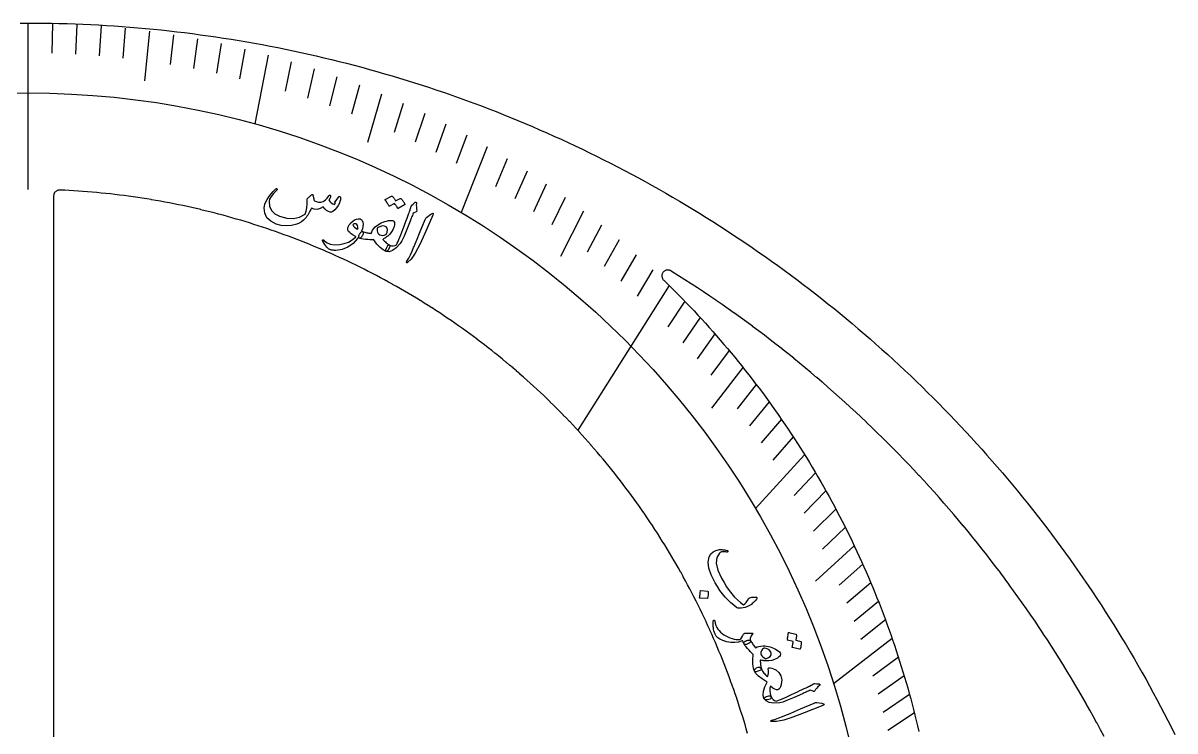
# Model space of a CAD drawing. Header units: millimetres. Extents: x -54 to 54, y -54 to 54.
# Drawn here: x -0.21 to 48.38, y 24.13 to 54 of the extents above; entities that cross this region are included whole.
import ezdxf

# ---------------------------------------------------------------- set-up
doc = ezdxf.new("R2010")
doc.units = ezdxf.units.MM
for name, color, linetype in [('CUT_INNER', 6, 'Continuous'), ('CUT_OUTER', 1, 'Continuous'), ('ENGRAVE', 7, 'Continuous'), ('ENGRAVE_FINE', 8, 'Continuous'), ('TEXT', 5, 'Continuous')]:
    doc.layers.add(name, color=color, linetype=linetype)

msp = doc.modelspace()

# ---------------------------------------------------------------- linework, layer by layer
at = {"layer": 'CUT_INNER'}
for points in [[(30.3539, 24.0326), (30.301, 24.2172), (30.3006, 24.2186), (30.2465, 24.4029), (30.2461, 24.4044), (30.1909, 24.5883), (30.1904, 24.5898), (30.1341, 24.7734), (30.1337, 24.7749), (30.0762, 24.9581), (30.0758, 24.9596), (30.0172, 25.1425), (30.0167, 25.144), (29.9571, 25.3265), (29.9566, 25.328), (29.8958, 25.5101), (29.8953, 25.5116), (29.8334, 25.6934), (29.8329, 25.6948), (29.7698, 25.8762), (29.7693, 25.8777), (29.7052, 26.0587), (29.7047, 26.0602), (29.6394, 26.2408), (29.6389, 26.2422), (29.5725, 26.4224), (29.572, 26.4239), (29.5045, 26.6037), (29.504, 26.6051), (29.4354, 26.7845), (29.4349, 26.7859), (29.3652, 26.9649), (29.3646, 26.9663), (29.2939, 27.1449), (29.2933, 27.1463), (29.2214, 27.3244), (29.2209, 27.3258), (29.1479, 27.5035), (29.1473, 27.5049), (29.0733, 27.6821), (29.0727, 27.6835), (28.9976, 27.8603), (28.997, 27.8617), (28.9208, 28.0379), (28.9201, 28.0394), (28.8429, 28.2152), (28.8422, 28.2166), (28.7639, 28.3919), (28.7632, 28.3933), (28.6838, 28.5681), (28.6832, 28.5695), (28.6027, 28.7439), (28.602, 28.7453), (28.5204, 28.9192), (28.5198, 28.9205), (28.4371, 29.0939), (28.4365, 29.0953), (28.3528, 29.2681), (28.3521, 29.2695), (28.2673, 29.4418), (28.2666, 29.4432), (28.1808, 29.615), (28.1801, 29.6164), (28.0933, 29.7877), (28.0926, 29.789), (28.0046, 29.9598), (28.0039, 29.9611), (27.915, 30.1313), (27.9142, 30.1327), (27.8242, 30.3023), (27.8235, 30.3037), (27.7325, 30.4728), (27.7317, 30.4741), (27.6396, 30.6427), (27.6389, 30.644), (27.5458, 30.812), (27.545, 30.8133), (27.4509, 30.9807), (27.4501, 30.982), (27.355, 31.1488), (27.3542, 31.1502), (27.258, 31.3164), (27.2572, 31.3177), (27.16, 31.4833), (27.1592, 31.4847), (27.061, 31.6497), (27.0602, 31.651), (26.961, 31.8154), (26.9602, 31.8167), (26.8599, 31.9806), (26.8591, 31.9819), (26.7579, 32.145), (26.7571, 32.1464), (26.6548, 32.3089), (26.654, 32.3102), (26.5508, 32.4722), (26.5499, 32.4734), (26.4457, 32.6347), (26.4449, 32.636), (26.3396, 32.7967), (26.3388, 32.798), (26.2326, 32.958), (26.2317, 32.9593), (26.1246, 33.1186), (26.1237, 33.1199), (26.0155, 33.2786), (26.0147, 33.2798), (25.9055, 33.4379), (25.9047, 33.4391), (25.7946, 33.5965), (25.7937, 33.5977), (25.6826, 33.7544), (25.6817, 33.7557), (25.5697, 33.9116), (25.5688, 33.9129), (25.4558, 34.0682), (25.4549, 34.0694), (25.341, 34.224), (25.3401, 34.2253), (25.2252, 34.3792), (25.2243, 34.3804), (25.1084, 34.5336), (25.1075, 34.5348), (24.9908, 34.6873), (24.9898, 34.6885), (24.8721, 34.8403), (24.8712, 34.8415), (24.7526, 34.9925), (24.7516, 34.9937), (24.6321, 35.144), (24.6311, 35.1452), (24.5107, 35.2948), (24.5097, 35.296), (24.3883, 35.4448), (24.3873, 35.446), (24.2651, 35.5941), (24.2641, 35.5953), (24.1409, 35.7426), (24.1399, 35.7438), (24.0158, 35.8903), (24.0148, 35.8915), (23.8898, 36.0373), (23.8888, 36.0385), (23.7629, 36.1835), (23.7619, 36.1847), (23.6351, 36.3289), (23.6341, 36.3301), (23.5065, 36.4736), (23.5054, 36.4747), (23.3769, 36.6174), (23.3759, 36.6185), (23.2465, 36.7604), (23.2454, 36.7616), (23.1151, 36.9027), (23.1141, 36.9038), (22.983, 37.0441), (22.9819, 37.0452), (22.8499, 37.1847), (22.8489, 37.1858), (22.716, 37.3245), (22.7149, 37.3256), (22.5812, 37.4635), (22.5802, 37.4646), (22.4456, 37.6016), (22.4445, 37.6027), (22.3092, 37.7389), (22.3081, 37.74), (22.1719, 37.8754), (22.1708, 37.8765), (22.0337, 38.011), (22.0326, 38.0121), (21.8948, 38.1458), (21.8937, 38.1468), (21.755, 38.2797), (21.7539, 38.2808), (21.6144, 38.4128), (21.6133, 38.4138), (21.4729, 38.5449), (21.4718, 38.546), (21.3307, 38.6763), (21.3296, 38.6773), (21.1877, 38.8067), (21.1865, 38.8077), (21.0439, 38.9363), (21.0427, 38.9373), (20.8992, 39.065), (20.8981, 39.066), (20.7538, 39.1927), (20.7527, 39.1938), (20.6076, 39.3196), (20.6065, 39.3206), (20.4607, 39.4456), (20.4595, 39.4466), (20.3129, 39.5707), (20.3118, 39.5717), (20.1644, 39.6949), (20.1632, 39.6959), (20.0152, 39.8182), (20.014, 39.8192), (19.8652, 39.9405), (19.864, 39.9415), (19.7144, 40.062), (19.7132, 40.0629), (19.5629, 40.1825), (19.5617, 40.1834), (19.4106, 40.302), (19.4094, 40.303), (19.2577, 40.4207), (19.2565, 40.4216), (19.104, 40.5384), (19.1028, 40.5393), (18.9496, 40.6551), (18.9483, 40.656), (18.7944, 40.7709), (18.7932, 40.7718), (18.6386, 40.8857), (18.6374, 40.8867), (18.482, 40.9996), (18.4808, 41.0005), (18.3248, 41.1126), (18.3236, 41.1134), (18.1669, 41.2245), (18.1656, 41.2254), (18.0083, 41.3355), (18.007, 41.3364), (17.849, 41.4455), (17.8477, 41.4464), (17.689, 41.5545), (17.6878, 41.5554), (17.5284, 41.6626), (17.5271, 41.6634), (17.3671, 41.7696), (17.3658, 41.7705), (17.2052, 41.8757), (17.2039, 41.8765), (17.0426, 41.9808), (17.0413, 41.9816), (16.8794, 42.0848), (16.8781, 42.0857), (16.7155, 42.1879), (16.7142, 42.1887), (16.551, 42.29), (16.5497, 42.2908), (16.3859, 42.391), (16.3846, 42.3918), (16.2202, 42.4911), (16.2188, 42.4918), (16.0538, 42.5901), (16.0525, 42.5909), (15.8869, 42.6881), (15.8855, 42.6888), (15.7193, 42.785), (15.718, 42.7858), (15.5512, 42.881), (15.5499, 42.8817), (15.3825, 42.9759), (15.3811, 42.9766), (15.2132, 43.0697), (15.2118, 43.0705), (15.0433, 43.1626), (15.0419, 43.1633), (14.8728, 43.2544), (14.8715, 43.2551), (14.7018, 43.3451), (14.7005, 43.3458), (14.5303, 43.4348), (14.5289, 43.4355), (14.3582, 43.5234), (14.3568, 43.5241), (14.1855, 43.611), (14.1842, 43.6117), (14.0124, 43.6975), (14.011, 43.6982), (13.8387, 43.7829), (13.8373, 43.7836), (13.6644, 43.8673), (13.6631, 43.868), (13.4897, 43.9506), (13.4883, 43.9513), (13.3144, 44.0328), (13.3131, 44.0335), (13.1387, 44.114), (13.1373, 44.1146), (12.9625, 44.1941), (12.9611, 44.1947), (12.7857, 44.2731), (12.7843, 44.2737), (12.6085, 44.351), (12.6071, 44.3516), (12.4308, 44.4278), (12.4294, 44.4284), (12.2527, 44.5035), (12.2513, 44.5041), (12.074, 44.5782), (12.0726, 44.5788), (11.895, 44.6517), (11.8936, 44.6523), (11.7155, 44.7241), (11.714, 44.7247), (11.5355, 44.7955), (11.5341, 44.796), (11.3551, 44.8657), (11.3537, 44.8663), (11.1743, 44.9348), (11.1728, 44.9354), (10.993, 45.0028), (10.9916, 45.0034), (10.8114, 45.0697), (10.8099, 45.0703), (10.6293, 45.1355), (10.6279, 45.136), (10.4468, 45.2002), (10.4454, 45.2007), (10.264, 45.2637), (10.2625, 45.2642), (10.0807, 45.3261), (10.0793, 45.3266), (9.8971, 45.3874), (9.8957, 45.3879), (9.7131, 45.4476), (9.7117, 45.448), (9.5288, 45.5066), (9.5273, 45.5071), (9.344, 45.5645), (9.3426, 45.565), (9.159, 45.6213), (9.1575, 45.6217), (8.9736, 45.6769), (8.9721, 45.6773), (8.7878, 45.7314), (8.7863, 45.7318), (8.6017, 45.7848), (8.6002, 45.7852), (8.4153, 45.837), (8.4138, 45.8374), (8.2286, 45.888), (8.2271, 45.8884), (8.0415, 45.9379), (8.0401, 45.9383), (7.8542, 45.9867), (7.8527, 45.9871), (7.6666, 46.0343), (7.6651, 46.0347), (7.4786, 46.0808), (7.4771, 46.0812), (7.2904, 46.1261), (7.2889, 46.1265), (7.102, 46.1703), (7.1005, 46.1706), (6.9132, 46.2133), (6.9117, 46.2136), (6.7242, 46.2551), (6.7227, 46.2554), (6.5349, 46.2958), (6.5334, 46.2961), (6.3454, 46.3353), (6.3439, 46.3356), (6.1557, 46.3736), (6.1542, 46.3739), (5.9657, 46.4108), (5.9642, 46.4111), (5.7755, 46.4468), (5.774, 46.4471), (5.5851, 46.4817), (5.5836, 46.482), (5.3945, 46.5154), (5.3929, 46.5157), (5.2036, 46.5479), (5.2021, 46.5482), (5.0126, 46.5792), (5.0111, 46.5795), (4.8214, 46.6094), (4.8199, 46.6097), (4.63, 46.6384), (4.6285, 46.6386), (4.4384, 46.6662), (4.4369, 46.6665), (4.2467, 46.6929), (4.2451, 46.6931), (4.0548, 46.7183), (4.0532, 46.7185), (3.8627, 46.7426), (3.8612, 46.7428), (3.6705, 46.7658), (3.669, 46.7659), (3.4782, 46.7877), (3.4767, 46.7879), (3.2857, 46.8084), (3.2842, 46.8086), (3.0931, 46.828), (3.0916, 46.8282), (2.9004, 46.8464), (2.8989, 46.8465), (2.7076, 46.8636), (2.7061, 46.8637), (2.5147, 46.8796), (2.5131, 46.8797), (2.3217, 46.8945), (2.3201, 46.8946), (2.1286, 46.9081), (2.127, 46.9082), (1.9354, 46.9206), (1.9339, 46.9207), (1.7421, 46.9319), (1.7406, 46.9319), (1.5488, 46.942), (1.5473, 46.942), (1.3554, 46.9509), (1.3539, 46.9509), (1.34, 46.9515), (1.3148, 46.9512), (1.2898, 46.9484), (1.2652, 46.9431), (1.2413, 46.9354), (1.2182, 46.9253), (1.1963, 46.913), (1.1758, 46.8985), (1.1568, 46.882), (1.1395, 46.8636), (1.1242, 46.8437), (1.111, 46.8223), (1.1, 46.7997), (1.0913, 46.776), (1.085, 46.7517), (1.0813, 46.7268), (1.08, 46.7017), (1.08, 18.1273)], [(45.3897, 23.9053), (45.2429, 24.182), (45.2422, 24.1833), (45.0937, 24.4591), (45.093, 24.4605), (44.9428, 24.7354), (44.942, 24.7367), (44.7901, 25.0107), (44.7894, 25.012), (44.6358, 25.285), (44.6351, 25.2863), (44.4799, 25.5584), (44.4791, 25.5597), (44.3222, 25.8309), (44.3214, 25.8322), (44.1629, 26.1023), (44.1621, 26.1036), (44.0019, 26.3728), (44.0011, 26.3741), (43.8392, 26.6423), (43.8384, 26.6436), (43.6749, 26.9108), (43.6741, 26.9121), (43.509, 27.1783), (43.5082, 27.1796), (43.3414, 27.4447), (43.3406, 27.446), (43.1722, 27.7101), (43.1714, 27.7114), (43.0013, 27.9745), (43.0005, 27.9758), (42.8289, 28.2379), (42.828, 28.2391), (42.6548, 28.5001), (42.654, 28.5014), (42.4791, 28.7613), (42.4783, 28.7626), (42.3019, 29.0214), (42.301, 29.0227), (42.123, 29.2804), (42.1221, 29.2817), (41.9425, 29.5383), (41.9417, 29.5396), (41.7605, 29.7951), (41.7596, 29.7964), (41.5769, 30.0508), (41.576, 30.0521), (41.3917, 30.3054), (41.3908, 30.3066), (41.205, 30.5588), (41.2041, 30.56), (41.0167, 30.811), (41.0158, 30.8122), (40.8269, 31.0621), (40.826, 31.0633), (40.6355, 31.312), (40.6346, 31.3132), (40.4426, 31.5608), (40.4417, 31.562), (40.2482, 31.8083), (40.2473, 31.8095), (40.0523, 32.0547), (40.0513, 32.0559), (39.8549, 32.2998), (39.8539, 32.301), (39.6559, 32.5438), (39.6549, 32.545), (39.4555, 32.7865), (39.4545, 32.7877), (39.2536, 33.028), (39.2526, 33.0291), (39.0502, 33.2682), (39.0492, 33.2694), (38.8453, 33.5072), (38.8443, 33.5083), (38.639, 33.7449), (38.638, 33.7461), (38.4312, 33.9814), (38.4302, 33.9825), (38.222, 34.2165), (38.221, 34.2177), (38.0113, 34.4504), (38.0103, 34.4515), (37.7992, 34.683), (37.7982, 34.6841), (37.5857, 34.9143), (37.5846, 34.9154), (37.3707, 35.1442), (37.3697, 35.1453), (37.1544, 35.3729), (37.1533, 35.374), (36.9367, 35.6002), (36.9356, 35.6013), (36.7175, 35.8262), (36.7165, 35.8272), (36.497, 36.0508), (36.4959, 36.0519), (36.2751, 36.274), (36.274, 36.2751), (36.0519, 36.4959), (36.0508, 36.497), (35.8272, 36.7165), (35.8262, 36.7175), (35.6013, 36.9356), (35.6002, 36.9367), (35.374, 37.1533), (35.3729, 37.1544), (35.1453, 37.3697), (35.1442, 37.3707), (34.9154, 37.5846), (34.9143, 37.5857), (34.6841, 37.7982), (34.683, 37.7992), (34.4515, 38.0103), (34.4504, 38.0113), (34.2177, 38.221), (34.2165, 38.222), (33.9825, 38.4302), (33.9814, 38.4312), (33.7461, 38.638), (33.7449, 38.639), (33.5083, 38.8443), (33.5072, 38.8453), (33.2694, 39.0492), (33.2682, 39.0502), (33.0291, 39.2526), (33.028, 39.2536), (32.7877, 39.4545), (32.7865, 39.4555), (32.545, 39.6549), (32.5438, 39.6559), (32.301, 39.8539), (32.2998, 39.8549), (32.0559, 40.0513), (32.0547, 40.0523), (31.8095, 40.2473), (31.8083, 40.2482), (31.562, 40.4417), (31.5608, 40.4426), (31.3132, 40.6346), (31.312, 40.6355), (31.0633, 40.826), (31.0621, 40.8269), (30.8122, 41.0158), (30.811, 41.0167), (30.56, 41.2041), (30.5588, 41.205), (30.3066, 41.3908), (30.3054, 41.3917), (30.0521, 41.576), (30.0508, 41.5769), (29.7964, 41.7596), (29.7951, 41.7605), (29.5396, 41.9417), (29.5383, 41.9425), (29.2817, 42.1221), (29.2804, 42.123), (29.0227, 42.301), (29.0214, 42.3019), (28.7626, 42.4783), (28.7613, 42.4791), (28.5014, 42.654), (28.5001, 42.6548), (28.2391, 42.828), (28.2379, 42.8289), (27.9758, 43.0005), (27.9745, 43.0013), (27.7114, 43.1714), (27.7101, 43.1722), (27.446, 43.3406), (27.4447, 43.3414), (27.1796, 43.5082), (27.1783, 43.509), (27.122, 43.5439), (27.1007, 43.5557), (27.0783, 43.5654), (27.0551, 43.5729), (27.0313, 43.5781), (27.0071, 43.5809), (26.9827, 43.5813), (26.9584, 43.5794), (26.9344, 43.5751), (26.9109, 43.5685), (26.8882, 43.5597), (26.8664, 43.5487), (26.8459, 43.5356), (26.8267, 43.5206), (26.809, 43.5037), (26.7931, 43.4853), (26.7791, 43.4653), (26.767, 43.4441), (26.7571, 43.4219), (26.7494, 43.3987), (26.744, 43.375), (26.7409, 43.3508), (26.7403, 43.3264), (26.7419, 43.3021), (26.746, 43.278), (26.7523, 43.2545), (26.761, 43.2317), (26.7718, 43.2098), (26.7847, 43.1891), (26.7995, 43.1698), (26.8162, 43.152), (26.9352, 43.0365), (27.1041, 42.8707), (27.272, 42.7039), (27.4388, 42.536), (27.6046, 42.3672), (27.7694, 42.1973), (27.9331, 42.0264), (28.0957, 41.8545), (28.2573, 41.6816), (28.4179, 41.5077), (28.5773, 41.3329), (28.7357, 41.157), (28.8931, 40.9802), (29.0493, 40.8025), (29.2044, 40.6237), (29.3584, 40.4441), (29.5114, 40.2635), (29.6632, 40.0819), (29.8139, 39.8994), (29.9635, 39.716), (30.1119, 39.5317), (30.2592, 39.3465), (30.4054, 39.1604), (30.5504, 38.9734), (30.6943, 38.7855), (30.837, 38.5967), (30.9786, 38.4071), (31.119, 38.2166), (31.2582, 38.0252), (31.3963, 37.833), (31.5331, 37.6399), (31.6688, 37.446), (31.8033, 37.2513), (31.9366, 37.0557), (32.0687, 36.8594), (32.1995, 36.6622), (32.3292, 36.4642), (32.4577, 36.2654), (32.5849, 36.0659), (32.7109, 35.8656), (32.8357, 35.6645), (32.9592, 35.4626), (33.0815, 35.26), (33.2025, 35.0566), (33.3223, 34.8526), (33.4409, 34.6477), (33.5581, 34.4422), (33.6742, 34.2359), (33.7889, 34.0289), (33.9024, 33.8213), (34.0146, 33.6129), (34.1255, 33.4038), (34.2352, 33.1941), (34.3435, 32.9837), (34.4506, 32.7727), (34.5563, 32.5609), (34.6608, 32.3486), (34.7639, 32.1356), (34.8658, 31.922), (34.9663, 31.7077), (35.0655, 31.4929), (35.1634, 31.2774), (35.26, 31.0614), (35.3552, 30.8447), (35.4491, 30.6275), (35.5417, 30.4097), (35.633, 30.1913), (35.7229, 29.9724), (35.8114, 29.7529), (35.8986, 29.5329), (35.9845, 29.3124), (36.069, 29.0913), (36.1521, 28.8698), (36.2339, 28.6477), (36.3143, 28.4251), (36.3933, 28.2021), (36.471, 27.9785), (36.5473, 27.7545), (36.6223, 27.53), (36.6958, 27.3051), (36.768, 27.0797), (36.8388, 26.8539), (36.9082, 26.6276), (36.9762, 26.4009), (37.0428, 26.1738), (37.108, 25.9464), (37.1718, 25.7185), (37.2342, 25.4902), (37.2953, 25.2615), (37.3549, 25.0325), (37.4131, 24.8031), (37.4699, 24.5734), (37.5253, 24.3433), (37.5793, 24.1129)]]:
    msp.add_lwpolyline(points, dxfattribs=at)
at = {"layer": 'CUT_OUTER'}
msp.add_lwpolyline([(-0.3313, 53.999), (0, 54), (0.3313, 53.999), (0.6627, 53.9959), (0.994, 53.9909), (1.3031, 53.9842), (1.3245, 53.9838), (1.6557, 53.9746), (1.9868, 53.9634), (2.3179, 53.9502), (2.6489, 53.935), (2.9798, 53.9177), (3.3106, 53.8984), (3.6412, 53.8771), (3.9717, 53.8537), (4.3021, 53.8284), (4.6323, 53.8009), (4.9623, 53.7715), (5.2922, 53.74), (5.6218, 53.7066), (5.9512, 53.6711), (6.2804, 53.6335), (6.6094, 53.594), (6.9381, 53.5524), (7.2666, 53.5088), (7.5948, 53.4632), (7.9227, 53.4156), (8.2503, 53.366), (8.5776, 53.3144), (8.9046, 53.2608), (9.2312, 53.2051), (9.5575, 53.1475), (9.8834, 53.0878), (10.209, 53.0262), (10.5341, 52.9626), (10.8589, 52.8969), (11.1833, 52.8293), (11.5072, 52.7597), (11.8307, 52.6881), (12.1538, 52.6145), (12.4764, 52.5389), (12.7985, 52.4614), (13.1202, 52.3819), (13.4414, 52.3004), (13.762, 52.2169), (14.0821, 52.1315), (14.4018, 52.0441), (14.7208, 51.9548), (15.0393, 51.8635), (15.3573, 51.7702), (15.6746, 51.675), (15.9914, 51.5778), (16.3076, 51.4788), (16.6232, 51.3777), (16.9381, 51.2748), (17.2524, 51.1699), (17.566, 51.063), (17.879, 50.9543), (18.1913, 50.8436), (18.503, 50.7311), (18.8139, 50.6166), (19.1241, 50.5002), (19.4336, 50.3819), (19.7424, 50.2617), (20.0504, 50.1396), (20.3577, 50.0156), (20.6642, 49.8898), (20.9699, 49.7621), (21.2749, 49.6324), (21.579, 49.501), (21.8823, 49.3676), (22.1848, 49.2324), (22.4865, 49.0954), (22.7873, 48.9565), (23.0873, 48.8157), (23.3864, 48.6732), (23.6846, 48.5288), (23.9819, 48.3825), (24.2783, 48.2345), (24.5738, 48.0846), (24.8684, 47.9329), (25.1621, 47.7794), (25.4547, 47.6241), (25.7465, 47.467), (26.0373, 47.3082), (26.327, 47.1475), (26.6158, 46.9851), (26.9036, 46.8209), (27.1904, 46.6549), (27.4762, 46.4872), (27.7609, 46.3177), (28.0446, 46.1465), (28.3272, 45.9736), (28.6087, 45.7989), (28.8892, 45.6225), (29.1686, 45.4444), (29.4469, 45.2645), (29.7241, 45.083), (30.0002, 44.8998), (30.2751, 44.7149), (30.5489, 44.5283), (30.8215, 44.34), (31.093, 44.15), (31.3633, 43.9584), (31.6325, 43.7651), (31.9004, 43.5702), (32.1671, 43.3737), (32.4327, 43.1755), (32.697, 42.9757), (32.9601, 42.7742), (33.2219, 42.5712), (33.4825, 42.3665), (33.7418, 42.1603), (33.9999, 41.9525), (34.2566, 41.743), (34.5121, 41.5321), (34.7663, 41.3195), (35.0192, 41.1054), (35.2708, 40.8898), (35.521, 40.6726), (35.7699, 40.4539), (36.0174, 40.2336), (36.2636, 40.0119), (36.5084, 39.7886), (36.7519, 39.5638), (36.994, 39.3376), (37.2346, 39.1099), (37.4739, 38.8807), (37.7118, 38.65), (37.9482, 38.4179), (38.1832, 38.1843), (38.4168, 37.9493), (38.6489, 37.7129), (38.8796, 37.475), (39.1088, 37.2357), (39.3366, 36.9951), (39.5628, 36.753), (39.7876, 36.5096), (40.0108, 36.2647), (40.2326, 36.0186), (40.4529, 35.771), (40.6716, 35.5221), (40.8888, 35.2719), (41.1044, 35.0204), (41.3185, 34.7675), (41.5311, 34.5133), (41.7421, 34.2578), (41.9515, 34.0011), (42.1593, 33.743), (42.3656, 33.4837), (42.5702, 33.2231), (42.7733, 32.9613), (42.9747, 32.6982), (43.1746, 32.4339), (43.3728, 32.1684), (43.5693, 31.9016), (43.7642, 31.6337), (43.9575, 31.3646), (44.1491, 31.0943), (44.3391, 30.8228), (44.5274, 30.5501), (44.714, 30.2764), (44.8989, 30.0014), (45.0822, 29.7254), (45.2637, 29.4482), (45.4436, 29.1699), (45.6217, 28.8905), (45.7981, 28.61), (45.9728, 28.3285), (46.1457, 28.0459), (46.317, 27.7622), (46.4864, 27.4775), (46.6541, 27.1917), (46.8201, 26.905), (46.9843, 26.6172), (47.1468, 26.3284), (47.3074, 26.0386), (47.4663, 25.7478), (47.6234, 25.4561), (47.7787, 25.1634), (47.9322, 24.8698), (48.0839, 24.5752), (48.2338, 24.2797), (48.3818, 23.9833)], dxfattribs=at)
at = {"layer": 'ENGRAVE'}
for points in [[(0, 54), (0, 46.98)], [(10.1289, 52.6462), (9.5702, 49.7419)], [(19.3731, 48.7815), (18.2717, 46.0083)], [(27.0442, 42.9297), (23.1938, 36.8176)], [(32.7621, 35.7833), (30.6874, 33.5173)], [(36.4524, 28.0325), (33.9764, 26.1285)]]:
    msp.add_lwpolyline(points, dxfattribs=at)
msp.add_circle((0, 15.4308), 35.6208, dxfattribs=at)
at = {"layer": 'ENGRAVE_FINE'}
for points in [[(1.0282, 53.9863), (1.0041, 52.7229)], [(2.0555, 53.9452), (2.0074, 52.6824)], [(3.0809, 53.8768), (3.0087, 52.6149)], [(4.1035, 53.7811), (4.0073, 52.5205)], [(5.1223, 53.6583), (4.922, 51.5603)], [(6.1365, 53.5087), (5.9924, 52.252)], [(7.1452, 53.3324), (6.9771, 52.0781)], [(8.1474, 53.1297), (7.9555, 51.8783)], [(9.1422, 52.9008), (8.9265, 51.6527)], [(11.1066, 52.3662), (10.8435, 51.1257)], [(12.0744, 52.0613), (11.7877, 50.8251)], [(13.0316, 51.7318), (12.7214, 50.5003)], [(13.9774, 51.3782), (13.6438, 50.1519)], [(14.9111, 51.0011), (14.3161, 48.9661)], [(15.8319, 50.6009), (15.4517, 49.3859)], [(16.7391, 50.1783), (16.3359, 48.9695)], [(17.6321, 49.7337), (17.2059, 48.5316)], [(18.5103, 49.2679), (18.0613, 48.0728)], [(20.2198, 48.275), (19.7255, 47.0948)], [(21.05, 47.7492), (20.5333, 46.5771)], [(21.8632, 47.2047), (21.3243, 46.041)], [(22.659, 46.6422), (22.0979, 45.4873)], [(23.4368, 46.0625), (22.4647, 44.1519)], [(24.1962, 45.4662), (23.5915, 44.3298)], [(24.937, 44.854), (24.3107, 43.7274)], [(25.6588, 44.2268), (25.0111, 43.1103)], [(26.3613, 43.5851), (25.6924, 42.4791)], [(27.7074, 42.2614), (26.9967, 41.1774)], [(28.3505, 41.5809), (27.6192, 40.5084)], [(28.9735, 40.889), (28.2219, 39.8282)], [(29.5762, 40.1862), (28.8044, 39.1376)], [(30.1585, 39.4734), (28.838, 37.7452)], [(30.7203, 38.7513), (29.909, 37.7279)], [(31.2615, 38.0206), (30.4308, 37.0102)], [(31.7823, 37.2819), (30.9324, 36.2849)], [(32.2824, 36.5359), (31.4137, 35.5526)], [(33.2213, 35.0248), (32.3155, 34.0699)], [(33.6601, 34.2611), (32.7362, 33.3207)], [(34.0786, 33.4926), (33.1369, 32.5671)], [(34.477, 32.7201), (33.5177, 31.8097)], [(34.8553, 31.9441), (33.2259, 30.4509)], [(35.2137, 31.1653), (34.2203, 30.2861)], [(35.5524, 30.3842), (34.5423, 29.5209)], [(35.8717, 29.6014), (34.8452, 28.7543)], [(36.1716, 28.8173), (35.1291, 27.9868)], [(36.7144, 27.2476), (35.6408, 26.4508)], [(36.9577, 26.4629), (35.8691, 25.6834)], [(37.1827, 25.679), (36.0793, 24.917)], [(37.3896, 24.8963), (36.2718, 24.152)]]:
    msp.add_lwpolyline(points, dxfattribs=at)
at = {"layer": 'TEXT'}
for points in [[(13.1069, 46.6623), (13.1182, 46.6737), (13.1295, 46.6805), (13.1407, 46.6827), (13.1519, 46.6802), (13.1646, 46.6731), (13.174, 46.6636), (13.1801, 46.6518), (13.1828, 46.6377), (13.1844, 46.591), (13.1768, 46.537), (13.16, 46.4759), (13.1341, 46.4075), (13.0806, 46.3006), (13.0158, 46.205), (12.9396, 46.1205), (12.8524, 46.0471), (12.8265, 46.0315), (12.8013, 46.0216), (12.7766, 46.0174), (12.7525, 46.019), (12.6741, 46.0458), (12.5974, 46.0933), (12.5221, 46.1614), (12.4482, 46.2503), (12.3246, 46.173), (12.2017, 46.1377), (12.079, 46.1445), (11.9563, 46.1931), (11.9263, 46.1279), (11.8956, 46.0659), (11.8641, 46.0072), (11.832, 45.9517), (11.7989, 45.8991), (11.7649, 45.8488), (11.7298, 45.8011), (11.6937, 45.7557), (11.6204, 45.677), (11.5369, 45.6103), (11.4433, 45.5556), (11.3396, 45.5126), (11.115, 45.456), (10.8945, 45.4383), (10.6774, 45.4595), (10.4629, 45.5196), (10.2376, 45.6344), (10.0792, 45.7854), (9.9872, 45.9738), (9.962, 46.2001), (9.9728, 46.2751), (9.998, 46.3598), (10.0376, 46.4541), (10.0919, 46.5579), (10.161, 46.6685), (10.2443, 46.7798), (10.342, 46.8916), (10.4542, 47.004), (10.4625, 47.0106), (10.4711, 47.0145), (10.4802, 47.0155), (10.4897, 47.0137), (10.4985, 47.0099), (10.5055, 47.0048), (10.5108, 46.9986), (10.5144, 46.9911), (10.5153, 46.9817), (10.5136, 46.9726), (10.5094, 46.9639), (10.5026, 46.9557), (10.3573, 46.805), (10.2536, 46.6758), (10.1911, 46.5683), (10.1692, 46.4827), (10.1883, 46.2719), (10.2685, 46.0965), (10.4098, 45.9557), (10.6123, 45.8488), (10.9173, 45.7628), (11.1976, 45.7487), (11.4547, 45.8073), (11.6894, 45.9393), (11.7376, 46.0668), (11.7685, 46.2091), (11.7818, 46.3663), (11.7771, 46.5384), (11.7751, 46.5564), (11.776, 46.5715), (11.7799, 46.5836), (11.7868, 46.5928), (11.8173, 46.6218), (11.8463, 46.6488), (11.8736, 46.674), (11.8993, 46.6972), (11.9233, 46.7182), (11.9454, 46.7365), (11.9655, 46.7521), (11.9838, 46.765), (11.9932, 46.7698), (12.0013, 46.7701), (12.0082, 46.7659), (12.0138, 46.7572), (12.0161, 46.7513), (12.0191, 46.7424), (12.0228, 46.7305), (12.0272, 46.7156), (12.0318, 46.6979), (12.0363, 46.6775), (12.0407, 46.6545), (12.045, 46.6287), (12.0544, 46.5786), (12.0641, 46.5412), (12.0741, 46.5163), (12.0844, 46.5041), (12.1642, 46.465), (12.2521, 46.4466), (12.3482, 46.4489), (12.4529, 46.4718), (12.4977, 46.4968), (12.5517, 46.5455), (12.615, 46.618), (12.6875, 46.7141), (12.6945, 46.7232), (12.7032, 46.7297), (12.7136, 46.7337), (12.7259, 46.7352), (12.7367, 46.7349), (12.7462, 46.7324), (12.7543, 46.7278), (12.761, 46.7209), (12.7652, 46.6963), (12.7547, 46.6574), (12.7295, 46.6044), (12.6898, 46.5372), (12.7379, 46.472), (12.7957, 46.4184), (12.8632, 46.3762), (12.9405, 46.3454), (12.9491, 46.3687), (12.9539, 46.3885), (12.9549, 46.4049), (12.9522, 46.4178), (12.9482, 46.4305), (12.9474, 46.4419), (12.9497, 46.4519), (12.9552, 46.4607)], [(15.7034, 46.6016), (15.7093, 46.6034), (15.716, 46.6029), (15.7236, 46.6), (15.7319, 46.5948), (15.7576, 46.5678), (15.7816, 46.5402), (15.8041, 46.5119), (15.8249, 46.4829), (15.8442, 46.453), (15.8621, 46.4219), (15.8787, 46.3896), (15.8938, 46.3561), (15.8955, 46.3473), (15.8943, 46.3396), (15.8901, 46.3329), (15.8829, 46.3273), (15.6144, 46.1746), (15.6088, 46.1736), (15.6027, 46.1767), (15.5962, 46.1838), (15.5892, 46.195), (15.5852, 46.204), (15.5779, 46.2174), (15.5673, 46.235), (15.5534, 46.2569), (15.5361, 46.2833), (15.5153, 46.3145), (15.491, 46.3506), (15.4631, 46.3915), (15.254, 46.2717), (15.2457, 46.2689), (15.238, 46.271), (15.2307, 46.2782), (15.224, 46.2903), (15.2181, 46.3007), (15.2086, 46.3168), (15.1955, 46.3384), (15.1787, 46.3655), (15.1579, 46.3985), (15.1325, 46.4373), (15.1026, 46.4821), (15.0682, 46.5328), (15.0655, 46.5398), (15.0655, 46.5454), (15.0683, 46.5497), (15.0739, 46.5527), (15.3386, 46.6995), (15.3445, 46.7013), (15.3512, 46.7009), (15.3588, 46.6981), (15.3672, 46.693), (15.3898, 46.6716), (15.411, 46.6492), (15.4307, 46.6259), (15.4489, 46.6016), (15.4657, 46.5765), (15.4812, 46.5509), (15.4954, 46.5248), (15.5083, 46.498)], [(16.1963, 46.3215), (16.2433, 46.3594), (16.2804, 46.3896), (16.3074, 46.4121), (16.3243, 46.4269), (16.336, 46.4359), (16.3476, 46.4406), (16.359, 46.441), (16.3702, 46.4373), (16.3809, 46.4293), (16.3876, 46.4185), (16.3903, 46.405), (16.3891, 46.3889), (16.3812, 46.3106), (16.3818, 46.2361), (16.3906, 46.1652), (16.4079, 46.098), (16.4117, 46.0774), (16.4063, 46.0593), (16.3917, 46.0438), (16.3679, 46.0308), (16.2497, 45.9745), (16.2322, 45.9304), (16.2151, 45.8871), (16.1984, 45.8445), (16.1821, 45.8026), (16.1662, 45.7616), (16.1507, 45.7213), (16.1355, 45.6817), (16.1208, 45.6429), (15.9834, 45.284), (15.8682, 45.0075), (15.7758, 44.8133), (15.7066, 44.701), (15.5377, 44.5206), (15.3818, 44.4037), (15.2387, 44.3504), (15.108, 44.3607), (15.1051, 44.3623), (15.1021, 44.3638), (15.0992, 44.3653), (15.0962, 44.3669), (15.0875, 44.393), (15.0964, 44.4376), (15.123, 44.5009), (15.1672, 44.5827), (15.1858, 44.6118), (15.2058, 44.6296), (15.227, 44.6363), (15.2495, 44.6317), (15.3331, 44.6073), (15.4106, 44.6018), (15.482, 44.6151), (15.5475, 44.6474), (15.5784, 44.7116), (15.6118, 44.7854), (15.6477, 44.869), (15.686, 44.9623), (15.7268, 45.0649), (15.77, 45.1763), (15.8156, 45.2966), (15.8635, 45.4257), (15.9114, 45.5521), (15.9541, 45.666), (15.9914, 45.7672), (16.0235, 45.8559), (16.0508, 45.9318), (16.0736, 45.9946), (16.0921, 46.0444), (16.1062, 46.0811), (16.1648, 46.269), (16.1726, 46.2865), (16.1805, 46.301), (16.1884, 46.3127), (16.1963, 46.3215)], [(13.9044, 44.9168), (13.7151, 44.6968), (13.499, 44.5392), (13.2564, 44.4431), (12.9869, 44.4078), (12.9516, 44.4077), (12.9172, 44.4087), (12.8838, 44.4109), (12.8514, 44.4142), (12.8203, 44.4189), (12.7907, 44.4249), (12.7626, 44.4323), (12.736, 44.4411), (12.6764, 44.4785), (12.6069, 44.5501), (12.5271, 44.6559), (12.4366, 44.7958), (12.4281, 44.8139), (12.4251, 44.8293), (12.4275, 44.8418), (12.4354, 44.8516), (12.4462, 44.8572), (12.4572, 44.8572), (12.4685, 44.8514), (12.4801, 44.8401), (12.5935, 44.7388), (12.7417, 44.6749), (12.9254, 44.6478), (13.1452, 44.6569), (13.3391, 44.6938), (13.5166, 44.7593), (13.6778, 44.8539), (13.8226, 44.9777), (13.8247, 44.9836), (13.825, 44.9888), (13.8237, 44.9934), (13.8208, 44.9973), (13.7196, 45.0519), (13.6365, 45.1052), (13.5717, 45.1573), (13.525, 45.2084), (13.4975, 45.267), (13.4932, 45.3328), (13.5123, 45.4057), (13.5549, 45.4857), (13.5615, 45.4959), (13.5686, 45.5061), (13.5762, 45.5163), (13.5843, 45.5265), (13.593, 45.5369), (13.6022, 45.5477), (13.6122, 45.559), (13.6228, 45.5706), (13.699, 45.6426), (13.7763, 45.6959), (13.8546, 45.7304), (13.9339, 45.7461), (14.0056, 45.7415), (14.0613, 45.7153), (14.1008, 45.6674), (14.124, 45.598), (14.1325, 45.5124), (14.126, 45.4207), (14.1048, 45.3227), (14.0689, 45.2185), (14.075, 45.2158), (14.0809, 45.2133), (14.0867, 45.2111), (14.0925, 45.2092), (14.0982, 45.2074), (14.104, 45.2052), (14.11, 45.2027), (14.116, 45.2), (14.1344, 45.1858), (14.1441, 45.165), (14.145, 45.1376), (14.1371, 45.1035), (14.1237, 45.0682), (14.1068, 45.0341), (14.0863, 45.0013), (14.0623, 44.9698), (14.038, 44.9435), (14.0168, 44.9265), (13.9986, 44.9189), (13.9836, 44.9207), (13.9263, 44.9478), (13.9233, 44.9424), (13.9187, 44.9354), (13.9123, 44.9269), (13.9044, 44.9168)], [(16.9897, 45.9312), (17.0501, 45.9695), (17.0849, 45.9754), (17.0939, 45.9489), (17.0771, 45.8902), (16.7399, 45.1251), (16.5299, 44.657), (16.338, 44.2968), (16.1656, 44.0436), (16.0131, 43.897), (15.9954, 43.888), (15.9825, 43.885), (15.9744, 43.8881), (15.9712, 43.8972), (15.971, 43.9088), (15.9736, 43.9221), (15.9793, 43.9372), (15.9878, 43.9541), (16.0597, 44.0824), (16.1301, 44.2219), (16.1989, 44.3724), (16.266, 44.5341), (16.2843, 44.5759), (16.3324, 44.6896), (16.4101, 44.8752), (16.5172, 45.1329), (16.7481, 45.7079), (16.7624, 45.7374), (16.7785, 45.7629), (16.7965, 45.7845), (16.8164, 45.8021)], [(13.9203, 45.3295), (13.9144, 45.4008), (13.8977, 45.457), (13.8701, 45.498), (13.8317, 45.5239), (13.8039, 45.5287), (13.7771, 45.5284), (13.7511, 45.523), (13.7262, 45.5125), (13.7164, 45.5053), (13.7109, 45.4952), (13.7096, 45.4822), (13.7125, 45.4664), (13.7314, 45.4239), (13.7683, 45.3839), (13.8234, 45.3461), (13.8966, 45.3105), (13.9049, 45.3085), (13.9117, 45.311), (13.9168, 45.318), (13.9203, 45.3295)], [(15.4116, 45.6528), (15.4159, 45.6504), (15.4199, 45.6481), (15.4233, 45.6457), (15.4262, 45.6434), (15.4289, 45.641), (15.4314, 45.6383), (15.4339, 45.6355), (15.4362, 45.6325), (15.4559, 45.5879), (15.4641, 45.5371), (15.4609, 45.4803), (15.4462, 45.4175), (15.3996, 45.2984), (15.3383, 45.1912), (15.2626, 45.0958), (15.1724, 45.012), (15.1491, 44.9934), (15.125, 44.9752), (15.1002, 44.9574), (15.0747, 44.94), (15.0484, 44.9229), (15.0213, 44.9061), (14.9936, 44.8898), (14.9651, 44.8738), (15.0029, 44.8347), (15.0399, 44.798), (15.0763, 44.7637), (15.112, 44.7318), (15.147, 44.7026), (15.1817, 44.6761), (15.2158, 44.6525), (15.2495, 44.6317), (15.2605, 44.62), (15.2635, 44.6004), (15.2587, 44.573), (15.2459, 44.5378), (15.2067, 44.4521), (15.1707, 44.3941), (15.1378, 44.3636), (15.108, 44.3607), (14.9816, 44.4273), (14.8525, 44.5309), (14.7202, 44.6713), (14.5838, 44.8486), (14.5088, 44.8496), (14.4268, 44.854), (14.3377, 44.8616), (14.2415, 44.8724), (14.1465, 44.8853), (14.0714, 44.8977), (14.016, 44.91), (13.9805, 44.9221), (13.9656, 44.9344), (13.9569, 44.954), (13.9544, 44.981), (13.9582, 45.0153), (13.9623, 45.0341), (13.9677, 45.0522), (13.9745, 45.0696), (13.9825, 45.0865), (13.9915, 45.1029), (14.0011, 45.119), (14.0113, 45.1349), (14.022, 45.1505), (14.0458, 45.1773), (14.0686, 45.1942), (14.0905, 45.2012), (14.1115, 45.1984), (14.1588, 45.1857), (14.2052, 45.174), (14.2507, 45.1634), (14.2954, 45.1538), (14.3395, 45.1452), (14.3836, 45.1372), (14.4276, 45.1299), (14.4715, 45.1233), (14.4992, 45.1946), (14.5381, 45.2637), (14.5882, 45.3307), (14.6496, 45.3954), (14.7065, 45.444), (14.7669, 45.4883), (14.8309, 45.5285), (14.8985, 45.5645), (14.9701, 45.5961), (15.046, 45.6231), (15.1264, 45.6453), (15.2112, 45.6629), (15.2745, 45.6709), (15.329, 45.6719), (15.3747, 45.6658), (15.4116, 45.6528)], [(15.1104, 45.4017), (15.0367, 45.4338), (14.9548, 45.4408), (14.8648, 45.4227), (14.767, 45.3794), (14.7445, 45.3602), (14.7316, 45.3287), (14.7282, 45.2849), (14.7344, 45.2288), (14.7505, 45.1711), (14.7741, 45.1238), (14.8051, 45.087), (14.8437, 45.0606), (14.8928, 45.0452), (14.9524, 45.043), (15.0224, 45.054), (15.1032, 45.0779), (15.1505, 45.1816), (15.1675, 45.2701), (15.1542, 45.3435), (15.1104, 45.4017)], [(30.7403, 29.7243), (30.7241, 29.6912), (30.7043, 29.6586), (30.681, 29.6265), (30.6542, 29.595), (30.6241, 29.5641), (30.5907, 29.5339), (30.5543, 29.5045), (30.5147, 29.4757), (30.4323, 29.4242), (30.3468, 29.3815), (30.2581, 29.3478), (30.1663, 29.3228), (30.0804, 29.3093), (30.0063, 29.3086), (29.9441, 29.3207), (29.8937, 29.3456), (29.7678, 29.4398), (29.6453, 29.5442), (29.5261, 29.6589), (29.4101, 29.7838), (29.2975, 29.9192), (29.1885, 30.0652), (29.083, 30.2219), (28.9807, 30.3893), (28.8141, 30.716), (28.7177, 31.0061), (28.6928, 31.2614), (28.7403, 31.4829), (28.8076, 31.6012), (28.9011, 31.691), (29.0209, 31.7521), (29.1673, 31.784), (29.2015, 31.7862), (29.2374, 31.7866), (29.2751, 31.7852), (29.3144, 31.782), (29.3555, 31.777), (29.3982, 31.7703), (29.4427, 31.7617), (29.4889, 31.7513), (29.5027, 31.7469), (29.5134, 31.7402), (29.521, 31.7314), (29.5254, 31.7203), (29.5266, 31.7119), (29.525, 31.7034), (29.5205, 31.6948), (29.5132, 31.6861), (29.5054, 31.6796), (29.4965, 31.6759), (29.4865, 31.6751), (29.4755, 31.6771), (29.431, 31.6861), (29.3868, 31.6918), (29.343, 31.6943), (29.2996, 31.6934), (29.2607, 31.6877), (29.2261, 31.677), (29.1957, 31.6614), (29.1695, 31.6407), (29.0529, 31.4548), (29.03, 31.2158), (29.0995, 30.9232), (29.2595, 30.5749), (29.3629, 30.3915), (29.4692, 30.2205), (29.5788, 30.0619), (29.6917, 29.9156), (29.8082, 29.7814), (29.9288, 29.659), (30.0534, 29.5486), (30.1823, 29.4499), (30.24, 29.4922), (30.2969, 29.5539), (30.3531, 29.6353), (30.4083, 29.7365), (30.4155, 29.7422), (30.4307, 29.7489), (30.4538, 29.7565), (30.485, 29.765), (30.4886, 29.765), (30.4915, 29.7652), (30.4939, 29.7656), (30.4957, 29.7662), (30.5397, 29.7745), (30.5905, 29.7802), (30.6481, 29.7834), (30.7125, 29.7839), (30.7337, 29.7807), (30.7454, 29.7697), (30.7476, 29.7509), (30.7403, 29.7243)], [(28.6707, 30.026), (28.6764, 30.0243), (28.6813, 30.0203), (28.6854, 30.0141), (28.6887, 30.0057), (28.6937, 29.9367), (28.6916, 29.8683), (28.6823, 29.8006), (28.666, 29.7336), (28.6622, 29.726), (28.6571, 29.721), (28.6507, 29.7185), (28.6431, 29.7186), (28.3438, 29.7395), (28.3357, 29.7418), (28.3311, 29.7477), (28.3299, 29.757), (28.3322, 29.77), (28.3341, 29.7812), (28.3367, 29.7986), (28.3399, 29.8223), (28.3437, 29.8523), (28.348, 29.8888), (28.3524, 29.9324), (28.3571, 29.983), (28.3618, 30.0406), (28.3634, 30.0487), (28.3664, 30.0539), (28.3709, 30.0563), (28.377, 30.0557)], [(30.2416, 28.2537), (30.5326, 28.2632), (30.557, 28.2609), (30.5712, 28.2546), (30.575, 28.2445), (30.5684, 28.2305), (30.5354, 28.1861), (30.5084, 28.145), (30.4872, 28.1075), (30.472, 28.0733), (30.4636, 28.0393), (30.4616, 28.0052), (30.466, 27.9711), (30.4768, 27.9369), (30.4816, 27.9007), (30.4652, 27.8668), (30.4276, 27.8352), (30.369, 27.8058), (30.3061, 27.7856), (30.256, 27.7814), (30.2187, 27.7932), (30.194, 27.8209), (30.1826, 27.8453), (30.1718, 27.8703), (30.1617, 27.8961), (30.1521, 27.9225), (30.1491, 27.9265), (30.1439, 27.9291), (30.1365, 27.9303), (30.1269, 27.9301), (29.9716, 27.885), (29.8109, 27.8651), (29.6447, 27.87), (29.4731, 27.8994), (29.315, 27.9454), (29.1891, 28.0004), (29.0953, 28.0647), (29.0337, 28.1387), (28.9923, 28.2155), (28.9595, 28.288), (28.9353, 28.3565), (28.9197, 28.4209), (28.9151, 28.4538), (28.9112, 28.4894), (28.9078, 28.5278), (28.905, 28.5689), (28.9032, 28.6127), (28.903, 28.6593), (28.9042, 28.7086), (28.9068, 28.7607), (28.907, 28.7735), (28.9091, 28.7841), (28.9132, 28.7925), (28.9192, 28.7987), (28.9282, 28.8051), (28.9363, 28.8083), (28.9435, 28.8085), (28.9497, 28.8056), (28.9563, 28.801), (28.9613, 28.7948), (28.9646, 28.7869), (28.9664, 28.7774), (28.9895, 28.6752), (29.0196, 28.5835), (29.0568, 28.5021), (29.1012, 28.4311), (29.1553, 28.3653), (29.2156, 28.3041), (29.2823, 28.2476), (29.3553, 28.1956), (29.4347, 28.1479), (29.5202, 28.1041), (29.612, 28.0643), (29.71, 28.0283), (29.7949, 28.0058), (29.8751, 27.9931), (29.9506, 27.9905), (30.0214, 27.9979), (30.0629, 28.0218), (30.1034, 28.0657), (30.1429, 28.1295), (30.1812, 28.2135), (30.1904, 28.2293), (30.2036, 28.2412), (30.2206, 28.2493), (30.2416, 28.2537)], [(32.5974, 27.9058), (32.6029, 27.9032), (32.6075, 27.8983), (32.6112, 27.8911), (32.6139, 27.8816), (32.6147, 27.8444), (32.6138, 27.8077), (32.6114, 27.7717), (32.6073, 27.7363), (32.6015, 27.7012), (32.5938, 27.6661), (32.5842, 27.6311), (32.5728, 27.5961), (32.5682, 27.5885), (32.5621, 27.5836), (32.5545, 27.5815), (32.5454, 27.5821), (32.2441, 27.65), (32.2393, 27.6531), (32.2368, 27.6595), (32.2368, 27.6691), (32.2392, 27.682), (32.2423, 27.6915), (32.2459, 27.7063), (32.2499, 27.7264), (32.2544, 27.7519), (32.2594, 27.7831), (32.265, 27.8202), (32.2713, 27.8633), (32.2782, 27.9123), (32.0429, 27.9645), (32.0349, 27.9679), (32.0307, 27.9748), (32.0301, 27.9849), (32.0333, 27.9984), (32.036, 28.0101), (32.0398, 28.0283), (32.0446, 28.0531), (32.0505, 28.0845), (32.0572, 28.1229), (32.0646, 28.1687), (32.0727, 28.2219), (32.0814, 28.2826), (32.084, 28.2896), (32.0879, 28.2938), (32.0928, 28.2951), (32.099, 28.2935), (32.3935, 28.2238), (32.3991, 28.2212), (32.4038, 28.2164), (32.4075, 28.2092), (32.4103, 28.1998), (32.4126, 28.1687), (32.4132, 28.1379), (32.412, 28.1074), (32.4091, 28.0772), (32.4047, 28.0474), (32.3989, 28.018), (32.3918, 27.9891), (32.3834, 27.9606)], [(31.7427, 27.4008), (31.7444, 27.3961), (31.7457, 27.3917), (31.7467, 27.3877), (31.7473, 27.384), (31.7476, 27.3804), (31.7477, 27.3767), (31.7476, 27.373), (31.7474, 27.3692), (31.7319, 27.3229), (31.7038, 27.2799), (31.6631, 27.2401), (31.6099, 27.2034), (31.4953, 27.1468), (31.3779, 27.1088), (31.2576, 27.0893), (31.1345, 27.088), (31.1048, 27.09), (31.0747, 27.0927), (31.0444, 27.0962), (31.0137, 27.1005), (30.9828, 27.1056), (30.9515, 27.1114), (30.92, 27.118), (30.8882, 27.1254), (30.8898, 27.071), (30.8924, 27.0189), (30.8962, 26.9691), (30.9012, 26.9215), (30.9074, 26.8763), (30.9152, 26.8334), (30.9246, 26.793), (30.9355, 26.7549), (30.9357, 26.7388), (30.9248, 26.7223), (30.9028, 26.7053), (30.8696, 26.6879), (30.7829, 26.6509), (30.7172, 26.6323), (30.6724, 26.6319), (30.6484, 26.6498), (30.5998, 26.7841), (30.5741, 26.9476), (30.5707, 27.1405), (30.5892, 27.3635), (30.5345, 27.4147), (30.4768, 27.4731), (30.4161, 27.5388), (30.3523, 27.6115), (30.2906, 27.685), (30.2435, 27.7448), (30.2108, 27.7911), (30.1927, 27.824), (30.1899, 27.8431), (30.1967, 27.8634), (30.2131, 27.8851), (30.239, 27.9079), (30.2546, 27.919), (30.2708, 27.9288), (30.2876, 27.9371), (30.3049, 27.9442), (30.3226, 27.9502), (30.3405, 27.9557), (30.3587, 27.9606), (30.3771, 27.9649), (30.4128, 27.9688), (30.4411, 27.9659), (30.462, 27.9563), (30.4755, 27.9401), (30.5019, 27.8988), (30.5284, 27.859), (30.5549, 27.8205), (30.5815, 27.7834), (30.6084, 27.7472), (30.6356, 27.7116), (30.6632, 27.6766), (30.6912, 27.6422), (30.7597, 27.6762), (30.835, 27.7012), (30.9171, 27.717), (31.0061, 27.7235), (31.0808, 27.7211), (31.1554, 27.7132), (31.2297, 27.6998), (31.304, 27.681), (31.3782, 27.6561), (31.4525, 27.6249), (31.5269, 27.5872), (31.6014, 27.5432), (31.6536, 27.5065), (31.6946, 27.4705), (31.7243, 27.4352), (31.7427, 27.4008)], [(31.3511, 27.4179), (31.3182, 27.4913), (31.2623, 27.5516), (31.1836, 27.5988), (31.0821, 27.6326), (31.0526, 27.6336), (31.0218, 27.619), (30.9898, 27.5888), (30.9566, 27.5432), (30.9297, 27.4897), (30.9153, 27.4389), (30.9135, 27.3907), (30.9242, 27.3452), (30.9501, 27.3008), (30.9927, 27.2591), (31.0519, 27.22), (31.1277, 27.1834), (31.2324, 27.2281), (31.3046, 27.2821), (31.3442, 27.3454), (31.3511, 27.4179)], [(31.337, 25.5912), (31.345, 25.5421), (31.334, 25.5037), (31.3039, 25.4759), (31.2547, 25.4589), (31.1731, 25.4498), (31.1112, 25.4531), (31.0689, 25.4688), (31.0462, 25.4969), (31.012, 25.6473), (31.0233, 25.8134), (31.0798, 25.996), (31.1812, 26.1957), (30.9707, 26.3307), (30.8117, 26.4507), (30.7042, 26.5568), (30.6484, 26.6498), (30.6439, 26.6856), (30.6566, 26.7211), (30.6866, 26.7564), (30.7338, 26.7915), (30.8023, 26.8219), (30.8587, 26.826), (30.9031, 26.8037), (30.9355, 26.7549), (30.9581, 26.7079), (30.9835, 26.6627), (31.0119, 26.6192), (31.0432, 26.5773), (31.0777, 26.5372), (31.1154, 26.4989), (31.1566, 26.4624), (31.201, 26.4276), (31.2268, 26.4988), (31.2394, 26.5785), (31.2389, 26.6667), (31.2252, 26.7634), (31.2257, 26.7728), (31.2307, 26.7807), (31.2403, 26.7872), (31.2546, 26.7921), (31.309, 26.7947), (31.3749, 26.7815), (31.4525, 26.7524), (31.5415, 26.7072), (31.6773, 26.5944), (31.7616, 26.4532), (31.7938, 26.2845), (31.7737, 26.0889), (31.7482, 26.0006), (31.7159, 25.9346), (31.6772, 25.8908), (31.632, 25.8692), (31.5754, 25.8702), (31.5053, 25.8952), (31.4219, 25.9441), (31.3249, 26.0167), (31.2969, 25.9323), (31.2897, 25.8333), (31.3031, 25.7197), (31.337, 25.5912)], [(33.1963, 26.1342), (33.2564, 26.1282), (33.304, 26.1238), (33.339, 26.121), (33.3615, 26.1198), (33.3761, 26.1179), (33.3877, 26.1131), (33.3961, 26.1055), (33.4015, 26.095), (33.4035, 26.0818), (33.4007, 26.0694), (33.3933, 26.0579), (33.3811, 26.0472), (33.3206, 25.9968), (33.2688, 25.9433), (33.2255, 25.8864), (33.1907, 25.8264), (33.179, 25.809), (33.1625, 25.7999), (33.1412, 25.7991), (33.1151, 25.8064), (32.9913, 25.8491), (32.948, 25.8298), (32.9054, 25.8109), (32.8637, 25.7922), (32.8227, 25.7737), (32.7826, 25.7556), (32.7433, 25.7377), (32.7048, 25.7201), (32.667, 25.7027), (32.3176, 25.5428), (32.0418, 25.4261), (31.8398, 25.3522), (31.7118, 25.3205), (31.4648, 25.3101), (31.2717, 25.3359), (31.1322, 25.3981), (31.0462, 25.4969), (31.0451, 25.5001), (31.0441, 25.5033), (31.0431, 25.5064), (31.0421, 25.5096), (31.0541, 25.5343), (31.0918, 25.56), (31.155, 25.5865), (31.2439, 25.6139), (31.2775, 25.6216), (31.3043, 25.6204), (31.3241, 25.6102), (31.337, 25.5912), (31.3796, 25.5152), (31.431, 25.457), (31.4913, 25.4165), (31.5606, 25.3938), (31.6276, 25.4179), (31.7032, 25.4472), (31.7873, 25.4817), (31.8801, 25.5214), (31.9811, 25.5661), (32.0899, 25.6154), (32.2067, 25.6693), (32.3313, 25.7279), (32.4541, 25.7845), (32.5642, 25.8359), (32.6618, 25.882), (32.7468, 25.9228), (32.8194, 25.9579), (32.8798, 25.9867), (32.9278, 26.0093), (32.9636, 26.0257), (33.137, 26.1188), (33.1548, 26.1257), (33.1707, 26.1306), (33.1845, 26.1334), (33.1963, 26.1342)], [(33.4892, 25.2999), (33.5591, 25.2849), (33.588, 25.2647), (33.5759, 25.2395), (33.5228, 25.2094), (32.7462, 24.8995), (32.2685, 24.7125), (31.8793, 24.5898), (31.5788, 24.5298), (31.3674, 24.532), (31.3484, 24.538), (31.3371, 24.5449), (31.3335, 24.5528), (31.3376, 24.5616), (31.3455, 24.5699), (31.3568, 24.5776), (31.3714, 24.5844), (31.3893, 24.5905), (31.5305, 24.6317), (31.6784, 24.6819), (31.8329, 24.7412), (31.9941, 24.8096), (32.0364, 24.8266), (32.1504, 24.8741), (32.3359, 24.9521), (32.5928, 25.061), (33.1603, 25.3097), (33.1912, 25.3208), (33.2206, 25.3277), (33.2485, 25.3305), (33.2751, 25.3291)]]:
    msp.add_lwpolyline(points, close=True, dxfattribs=at)

doc.saveas('drawing.dxf')
